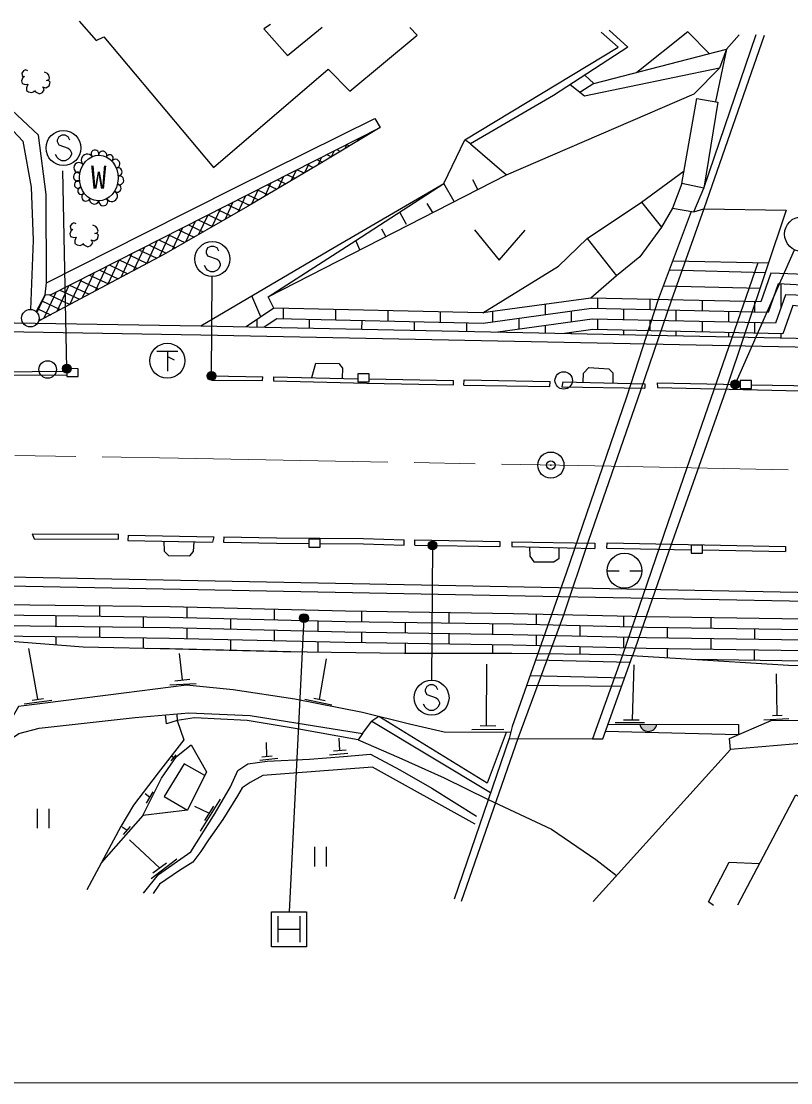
# Model space of a CAD drawing. Units: millimetres at full size, sheet at 1:1000; details may follow other scales. Extents: x 40000 to 680000, y 20000 to 380000.
# Drawn here: x 295190 to 339260, y 248423 to 309219 of the extents above; entities that cross this region are included whole.
import ezdxf
from ezdxf.enums import TextEntityAlignment as Align

# ---------------------------------------------------------------- set-up
doc = ezdxf.new("R2010")
doc.units = ezdxf.units.MM
doc.header["$LTSCALE"] = 1000
doc.header["$PDMODE"] = 32
doc.header["$PDSIZE"] = 500
doc.linetypes.add('CHAIN', pattern=[18.5, 12, -1.5, 3.5, -1.5])
for name, color, linetype, lineweight in [('M-BGD', 7, 'Continuous', 25), ('M-BGD-EXST', 7, 'Continuous', 25), ('M-BMK', 2, 'CHAIN', 13), ('M-BMK-SRVR', 3, 'Continuous', 25), ('M-STR-HTXT', 7, 'Continuous', 13), ('M-STR-STRC', 7, 'Continuous', 25)]:
    doc.layers.add(name, color=color, linetype=linetype, lineweight=lineweight)
doc.styles.add('ＭＳ ゴシック', font='')
doc.styles.get('ＭＳ ゴシック').set_extended_font_data('MS Gothic')

msp = doc.modelspace()

# ---------------------------------------------------------------- hatches: boundary and pattern name
at = {"layer": 'M-BGD'}
for points in [[(298057, 289321, 0.41421), (297808, 289571, 0.41421), (297557, 289321, 1)], [(306331, 288905, 1), (305831, 288905, 0.41421), (306081, 288655, 0.41421)], [(336320, 288421, 0.41421), (336070, 288672, 0.41421), (335820, 288422, 0.41421), (336069, 288172, 0.41421)], [(318990, 279201, 1), (318490, 279201, 1)], [(311633, 275039, 0.41421), (311383, 275289, 0.41421), (311133, 275039, 0.41421), (311383, 274789, 0.41421)], [(330607, 268957, 0.82183), (331598, 268953)]]:
    msp.add_hatch(color=256, dxfattribs=at).paths.add_polyline_path(points)

# ---------------------------------------------------------------- linework, layer by layer
for p, q in [((337742, 308403), (334273, 298472)), ((335584, 307610), (336313, 308447)), ((335584, 307610), (334942, 304615)), ((315273, 302890), (315245, 302829)), ((315522, 303016), (315542, 303006)), ((314389, 302441), (314506, 302386)), ((314550, 302523), (314479, 302370)), ((314955, 302728), (315024, 302696)), ((312690, 301579), (312952, 301457)), ((313104, 301789), (312947, 301454)), ((313256, 301866), (313470, 301767)), ((313827, 302156), (313713, 301912)), ((313823, 302154), (313988, 302077)), ((311657, 301055), (311419, 300546)), ((311557, 301005), (311914, 300838)), ((312124, 301292), (312434, 301147)), ((312380, 301422), (312181, 300996)), ((297807, 289321), (297578, 300655)), ((309324, 293438), (322982, 300416)), ((310424, 300430), (310869, 300222)), ((310934, 300688), (310658, 300097)), ((310991, 300717), (311392, 300530)), ((330712, 298863), (333146, 300645)), ((309487, 299955), (309134, 299199)), ((309292, 299855), (309825, 299606)), ((309858, 300143), (310347, 299914)), ((310211, 300321), (309896, 299648)), ((319992, 298888), (319393, 299917)), ((321346, 299580), (321049, 300140)), ((308041, 299221), (307615, 298310)), ((308159, 299281), (308781, 298990)), ((308764, 299588), (308372, 298750)), ((308725, 299568), (309303, 299298)), ((307317, 298854), (306860, 297875)), ((307026, 298706), (307731, 298377)), ((307593, 298994), (308259, 298682)), ((318769, 298264), (318446, 298771)), ((332491, 298521), (333711, 298296)), ((305871, 298120), (305350, 297006)), ((305893, 298132), (306673, 297768)), ((306594, 298487), (306105, 297440)), ((306460, 298419), (307202, 298072)), ((317254, 297581), (316875, 298291)), ((304424, 297387), (303840, 296136)), ((305148, 297753), (304595, 296571)), ((304761, 297557), (305615, 297158)), ((305327, 297844), (306144, 297463)), ((316075, 296887), (315837, 297310)), ((303062, 296695), (304028, 296244)), ((303701, 297020), (303092, 295716)), ((303628, 296983), (304557, 296549)), ((304194, 297270), (305086, 296853)), ((302255, 296286), (301624, 294936)), ((301929, 296121), (302953, 295642)), ((302978, 296653), (302358, 295326)), ((302495, 296408), (303499, 295939)), ((314587, 296127), (314356, 296665)), ((336070, 288422), (339470, 296125)), ((300808, 295552), (300156, 294156)), ((300796, 295546), (301848, 295055)), ((301531, 295919), (300890, 294546)), ((301363, 295833), (302400, 295349)), ((332503, 295503), (337986, 295377)), ((300085, 295185), (299422, 293766)), ((299663, 294972), (300742, 294468)), ((300230, 295259), (301295, 294761)), ((332307, 294979), (337799, 294820)), ((298638, 294452), (297954, 292986)), ((298531, 294397), (299637, 293880)), ((299362, 294819), (298688, 293376)), ((299097, 294684), (300189, 294174)), ((306081, 288905), (306117, 294594)), ((297192, 293718), (296486, 292206)), ((297915, 294085), (297220, 292596)), ((297398, 293822), (298531, 293293)), ((297964, 294110), (299084, 293587)), ((331967, 294066), (337501, 293933)), ((338706, 292846), (338707, 294166)), ((296562, 293550), (296090, 292540)), ((296371, 293199), (297426, 292706)), ((296767, 293565), (297978, 292999)), ((308908, 292281), (308398, 293490)), ((328206, 292758), (328206, 293358)), ((331206, 292688), (331206, 293288)), ((334206, 292618), (334206, 293218)), ((337206, 292547), (337206, 293147)), ((296140, 292755), (296873, 292412)), ((310206, 292165), (310206, 292765)), ((313206, 292098), (313206, 292698)), ((316206, 292031), (316206, 292631)), ((319205, 291965), (319206, 292565)), ((322206, 291987), (322206, 292593)), ((325206, 292401), (325206, 293007)), ((326706, 292002), (326706, 292608)), ((329706, 292123), (329706, 292723)), ((332706, 292053), (332706, 292653)), ((335706, 291982), (335706, 292582)), ((296211, 292170), (296320, 292118)), ((308705, 291702), (308706, 292144)), ((311705, 291641), (311706, 292131)), ((314705, 291579), (314706, 292065)), ((317705, 291518), (317706, 291998)), ((320705, 291457), (320705, 291931)), ((323705, 291588), (323706, 292194)), ((328205, 291558), (328206, 292158)), ((331205, 291487), (331206, 292088)), ((334205, 291417), (334206, 292017)), ((337205, 291347), (337205, 291947)), ((325205, 291365), (325205, 291795)), ((326705, 291334), (326705, 291397)), ((329705, 291273), (329705, 291523)), ((332705, 291211), (332705, 291452)), ((335705, 291150), (335705, 291382)), ((338705, 291089), (338705, 291312)), ((297807, 289152), (293110, 289116)), ((297807, 288952), (293111, 288916)), ((306080, 288655), (306081, 288905)), ((306081, 288905), (309021, 288850)), ((309013, 288643), (309021, 288850)), ((309630, 288861), (309629, 288624)), ((309630, 288861), (314465, 288747)), ((306080, 288655), (309013, 288643)), ((315115, 288732), (319949, 288646)), ((319945, 288396), (319949, 288646)), ((320545, 288379), (320551, 288679)), ((320545, 288379), (325468, 288294)), ((320551, 288679), (325473, 288593)), ((325468, 288294), (325473, 288593)), ((326198, 288573), (326144, 288289)), ((326144, 288289), (330908, 288202)), ((326198, 288573), (330895, 288451)), ((330895, 288451), (330908, 288202)), ((331616, 288506), (331623, 288237)), ((331616, 288506), (336363, 288416)), ((331623, 288237), (341970, 288009)), ((337013, 288404), (341977, 288309)), ((295810, 279860), (295935, 279569)), ((295810, 279860), (300754, 279850)), ((300753, 279563), (300754, 279850)), ((301305, 279782), (301299, 279482)), ((301305, 279782), (306218, 279688)), ((306218, 279688), (306143, 279389)), ((306790, 279691), (306783, 279391)), ((295935, 279569), (300753, 279563)), ((301299, 279482), (306143, 279389)), ((317112, 279213), (317122, 279513)), ((317723, 279216), (317729, 279516)), ((317723, 279216), (322594, 279145)), ((317729, 279516), (322594, 279417)), ((318740, 279201), (318682, 271481)), ((322594, 279417), (322594, 279145)), ((323292, 279410), (323294, 279144)), ((323292, 279410), (328037, 279326)), ((323294, 279144), (328032, 279026)), ((328037, 279326), (328032, 279026)), ((328731, 279042), (328737, 279341)), ((328737, 279341), (338957, 279145)), ((338957, 279145), (338952, 278845)), ((328731, 279042), (333558, 278949)), ((334208, 278936), (338952, 278845)), ((299694, 275125), (299694, 275725)), ((304694, 275050), (304694, 275650)), ((309693, 274927), (309694, 275528)), ((314693, 274814), (314694, 275414)), ((297193, 274556), (297194, 275156)), ((302193, 274493), (302194, 275093)), ((307193, 274388), (307194, 274988)), ((311383, 275039), (310543, 258209)), ((312193, 274266), (312193, 274866)), ((319693, 274736), (319694, 275336)), ((324693, 274648), (324694, 275248)), ((329693, 274530), (329694, 275130)), ((334693, 274445), (334694, 275045)), ((299693, 273925), (299693, 274525)), ((304693, 273849), (304693, 274449)), ((309693, 273727), (309693, 274327)), ((314693, 273614), (314693, 274214)), ((317193, 274175), (317193, 274775)), ((322193, 274097), (322193, 274697)), ((327193, 273989), (327193, 274589)), ((332193, 273882), (332193, 274482)), ((337193, 273808), (337193, 274408)), ((297192, 273496), (297193, 273956)), ((302192, 273295), (302193, 273893)), ((307192, 273174), (307193, 273788)), ((312192, 273076), (312193, 273666)), ((319693, 273536), (319693, 274136)), ((324692, 273448), (324693, 274048)), ((329692, 273330), (329693, 273930)), ((334692, 273245), (334693, 273845)), ((296141, 270389), (295623, 273298)), ((304419, 271492), (304249, 273009)), ((304692, 273236), (304692, 273249)), ((309692, 273112), (309692, 273127)), ((317192, 273015), (317193, 273575)), ((322192, 273011), (322192, 273497)), ((327192, 272964), (327192, 273389)), ((332192, 272757), (332192, 273282)), ((337192, 272608), (337192, 273208)), ((312272, 270380), (312677, 272695)), ((321838, 268872), (321847, 272397)), ((324649, 272646), (330068, 272511)), ((334692, 272603), (334692, 272645)), ((330200, 269204), (330283, 272358)), ((338490, 269472), (338434, 271845)), ((303704, 271210), (305207, 271288)), ((303994, 271449), (304844, 271536)), ((324141, 271201), (329577, 271145)), ((324336, 271756), (329742, 271606)), ((295361, 270132), (296947, 270329)), ((295811, 270343), (296472, 270435)), ((311431, 270397), (312969, 270074)), ((311944, 270443), (312601, 270316)), ((304093, 269542), (304125, 269163)), ((338211, 269463), (338769, 269482)), ((314733, 268423), (315277, 269130)), ((321479, 268876), (322365, 268867)), ((329198, 269065), (330888, 269050)), ((329679, 269205), (330574, 269204)), ((337722, 269207), (339158, 269293)), ((313439, 267458), (313398, 268150)), ((323131, 268144), (319989, 258939)), ((323635, 268142), (320382, 258814)), ((321000, 268661), (322836, 268675)), ((323131, 268144), (327901, 268121)), ((309261, 267117), (309241, 267917)), ((327942, 258797), (335803, 267511)), ((303778, 266853), (304062, 267211)), ((303920, 267032), (303780, 267140)), ((308855, 266902), (309893, 267006)), ((308964, 267083), (309558, 267151)), ((312852, 267202), (313897, 267304)), ((313077, 267433), (313801, 267483)), ((302369, 264445), (302742, 265087)), ((302556, 264766), (302295, 264976)), ((306587, 264671), (305443, 262840)), ((296107, 264118), (296106, 263000)), ((296774, 264118), (296773, 263000)), ((305942, 263860), (305123, 264247)), ((306204, 264268), (305680, 263453)), ((302151, 263733), (299772, 261011)), ((301254, 262871), (300979, 263055)), ((301051, 262644), (301456, 263097)), ((303123, 260714), (301389, 262330)), ((311982, 261933), (311981, 260815)), ((312649, 261932), (312648, 260814)), ((304109, 261229), (302622, 260100)), ((303513, 261009), (302733, 260420)), ((309518, 256217), (309518, 258217)), ((309518, 258217), (311518, 258217)), ((309893, 257967), (309893, 256467)), ((311143, 257967), (311143, 256467)), ((311518, 258217), (311518, 256217)), ((309893, 257217), (311143, 257217)), ((311518, 256217), (309518, 256217))]:
    msp.add_line(p, q, dxfattribs=at)
for points in [[(298508, 309219), (299473, 308119), (299928, 308333), (306197, 300850), (312770, 306475), (314003, 305214), (317866, 308428), (317438, 308857)], [(309472, 309024), (309093, 308783), (310436, 307265), (312420, 308884)], [(305477, 291768), (312810, 296090), (319393, 299917), (320603, 302432), (329373, 307740), (328396, 308600)], [(328860, 308713), (329930, 307728), (325663, 304956), (320913, 302193), (320603, 302432)], [(334611, 307360), (333369, 308610), (330436, 306289)], [(333711, 298296), (334273, 299652), (337278, 308457)], [(327979, 305658), (335584, 307610), (335181, 306529)], [(295566, 306381), (295438, 306427), (295326, 306382), (295219, 306248), (295239, 306118), (295322, 306059), (295382, 306048), (295276, 305987), (295211, 305798), (295243, 305661), (295425, 305592), (295572, 305611), (295495, 305414), (295492, 305248), (295616, 305172), (295798, 305133), (295923, 305189), (295956, 305251), (296008, 305168), (296240, 305065), (296414, 305133), (296513, 305293), (296471, 305404), (296400, 305456), (296594, 305408), (296785, 305521), (296838, 305720), (296767, 305796), (296639, 305828), (296796, 305873), (296818, 305961), (296777, 306131), (296695, 306221), (296523, 306299)], [(320913, 302193), (322982, 300416), (333727, 305067), (335181, 306529), (327443, 304928), (326632, 305585)], [(327462, 306125), (327979, 305658), (327182, 305140)], [(296634, 294230), (296621, 299298), (296173, 302687), (294644, 304122), (282511, 304141), (282510, 302744), (294735, 302938), (294644, 304122)], [(296049, 292581), (296554, 293550), (296634, 294230), (302223, 297069), (307500, 299722), (315442, 303647), (315755, 303134), (312158, 300982), (308147, 298617), (303348, 295852), (296184, 292046)], [(294735, 302938), (295286, 302341), (295764, 299711), (295874, 296678), (295713, 292712)], [(296554, 293550), (296912, 293576), (315755, 303134)], [(309647, 292777), (309324, 293438), (314356, 296665), (319393, 299917)], [(333019, 299926), (332491, 298521), (331864, 297431)], [(327601, 296780), (330712, 298863), (331864, 297431), (330617, 295735), (329284, 294631)], [(333555, 298325), (331673, 293277), (329853, 287686), (328016, 282343), (326396, 277615), (323307, 268830), (323131, 268144)], [(334273, 298472), (332435, 293259), (330649, 288065), (327684, 279483), (326240, 275212), (323635, 268142)], [(333711, 298296), (334273, 298472), (338998, 298389), (335517, 288027), (332264, 278810), (330200, 272880)], [(298336, 297619), (298209, 297665), (298096, 297620), (297990, 297487), (298010, 297356), (298093, 297297), (298152, 297286), (298047, 297225), (297982, 297036), (298014, 296899), (298195, 296830), (298343, 296849), (298266, 296652), (298263, 296486), (298386, 296410), (298568, 296372), (298694, 296427), (298726, 296489), (298779, 296406), (299011, 296303), (299184, 296371), (299283, 296531), (299241, 296642), (299171, 296695), (299364, 296646), (299556, 296759), (299609, 296958), (299538, 297035), (299410, 297067), (299567, 297111), (299589, 297199), (299548, 297370), (299466, 297460), (299294, 297537)], [(321150, 297270), (322568, 295529), (324046, 297259)], [(321616, 292511), (325956, 295190), (327601, 296780), (329284, 294631), (327818, 293367)], [(387357, 295353), (378753, 295294), (371155, 294814), (365505, 294487), (358570, 294403), (347020, 294566), (339594, 294726), (338113, 294794), (337538, 293140), (327818, 293367), (321616, 292511), (309647, 292777), (308067, 291715)], [(337382, 295391), (334859, 288105), (332225, 280485), (329624, 272915)], [(387346, 294753), (378774, 294694), (371191, 294215), (365526, 293887), (358569, 293803), (347009, 293966), (339574, 294127), (338533, 294174), (337961, 292530), (327852, 292766), (321650, 291910), (309824, 292173), (309110, 291694)], [(387335, 294153), (378795, 294094), (371227, 293616), (365546, 293287), (358568, 293203), (346999, 293366), (339554, 293527), (338952, 293554), (338384, 291920), (327887, 292165), (322487, 291420)], [(387324, 293553), (378816, 293494), (371263, 293017), (365567, 292687), (358568, 292603), (346988, 292766), (339534, 292927), (339372, 292934), (338807, 291309), (327921, 291564), (326310, 291342)], [(153514, 291639), (183674, 291395), (223940, 291978), (241511, 292290), (258659, 292290), (282908, 292140), (305477, 291768), (341417, 291033), (363607, 290663), (369379, 290978), (377517, 291701), (384345, 291771), (386532, 291696), (387290, 291682)], [(153509, 291139), (183675, 290895), (223948, 291478), (241516, 291790), (258657, 291790), (282903, 291640), (305467, 291268), (341408, 290533), (363616, 290163), (369415, 290480), (377542, 291201), (384339, 291270), (386519, 291196), (387280, 291182)], [(311826, 288809), (312062, 289628), (313374, 289622), (313586, 289346), (313560, 288768)], [(327368, 288543), (327398, 289064), (327695, 289383), (328849, 289314), (329067, 289083), (329079, 288498)], [(309629, 288624), (314985, 288485), (319945, 288396)], [(306790, 279691), (309804, 279623), (314788, 279593), (317122, 279513)], [(303353, 279443), (303369, 278871), (303617, 278626), (304837, 278608), (305052, 278857), (305095, 279409)], [(306783, 279391), (309800, 279323), (311657, 279312)], [(312307, 279308), (314782, 279293), (317112, 279213)], [(324305, 279119), (324309, 278576), (324537, 278257), (325687, 278265), (325993, 278476), (326003, 279076)], [(152949, 275603), (173192, 275842), (196088, 276619), (225516, 277028), (240324, 277312), (242404, 276561), (262377, 276212), (266508, 277294), (295448, 276871), (322031, 276356), (352317, 275781), (386986, 275144)], [(152952, 276103), (173182, 276342), (196076, 277119), (225508, 277528), (240407, 277813), (242496, 277059), (262317, 276714), (266447, 277795), (295456, 277371), (322041, 276856), (352326, 276281), (386995, 275644)], [(386929, 272048), (378788, 271991), (370597, 271890), (361547, 271897), (353850, 272023), (345617, 272203), (339127, 272329), (332972, 272709), (329231, 272939), (323278, 273011), (317137, 273015), (310166, 273100), (304024, 273252), (298728, 273377), (294356, 273716), (290851, 274108), (290843, 274582), (289998, 274574), (289907, 275847)], [(386968, 274165), (376981, 274339), (367248, 274536), (357057, 274780), (348086, 274881), (340018, 274966), (331014, 275099), (323373, 275279), (313752, 275429), (303720, 275673), (297141, 275757), (289907, 275847)], [(386957, 273565), (376970, 273739), (367235, 273936), (357046, 274180), (348079, 274281), (340010, 274366), (331003, 274499), (323361, 274679), (313740, 274829), (303709, 275074), (297134, 275157), (289950, 275247)], [(386945, 272965), (376958, 273140), (367222, 273336), (357036, 273580), (348072, 273681), (340003, 273766), (330991, 273900), (323349, 274079), (313728, 274229), (303697, 274474), (297126, 274557), (289993, 274646)], [(386934, 272365), (376947, 272540), (367208, 272736), (357025, 272980), (348066, 273082), (339995, 273166), (330980, 273300), (323338, 273479), (313716, 273629), (303686, 273874), (297119, 273957), (291582, 274026)], [(311393, 273085), (303675, 273274), (302446, 273289)], [(329624, 272915), (327901, 268121), (328490, 268121), (330200, 272880)], [(376062, 271957), (367195, 272136), (357014, 272381), (348059, 272482), (339987, 272566), (333796, 272658)], [(323219, 268487), (319415, 268507), (317427, 268964), (314735, 269629), (310856, 270400), (307335, 270920), (304659, 271192), (301075, 270739), (296554, 270161), (295042, 269976), (294370, 268816), (293996, 268144), (292766, 267140), (292357, 267396)], [(371250, 268206), (363159, 268379), (351702, 268172), (341194, 267962), (335803, 267511), (335755, 268136), (338136, 269167), (352536, 269301), (386896, 270269)], [(287277, 259672), (291992, 265472), (294185, 267830), (295048, 268427), (296209, 268724), (301720, 269337), (304781, 269601), (308292, 269452), (313061, 268696), (314733, 268423), (314482, 268068), (310992, 268697), (308128, 269180), (305114, 269329), (304125, 269163), (303505, 268979), (303448, 269486)], [(322963, 268488), (321878, 265574), (315677, 269396), (315277, 269130), (322071, 265039)], [(304125, 269163), (304497, 268071), (303031, 266168), (301615, 264329), (300885, 263091), (298945, 259467)], [(328793, 268964), (336268, 268935), (336264, 268356), (328640, 268538)], [(314482, 268068), (316807, 267044), (319406, 265879), (321938, 264649), (325548, 262941), (328087, 261202), (329289, 260290)], [(302194, 259276), (303059, 260355), (304903, 261650), (306304, 263866), (307170, 265379), (307603, 266311), (308160, 266686), (309275, 266833), (311695, 266957), (313640, 267103), (315185, 267242), (316866, 266339), (318702, 265291), (321270, 263686)], [(321192, 263243), (315311, 266493), (309018, 266015), (308300, 265625), (307852, 265318), (307575, 264865), (306742, 263498), (305910, 262331), (305473, 261677), (305019, 261048), (304255, 260571), (303104, 259790), (302743, 259254)], [(305702, 266028), (304530, 266687), (303376, 264827), (304712, 264040)], [(336234, 258614), (339549, 264908), (346242, 261419), (344846, 258409)], [(334840, 258566), (334541, 258790), (335738, 261053), (337478, 260976)]]:
    msp.add_lwpolyline(points, dxfattribs=at)
for points in [[(333877, 304793), (335076, 304592), (334273, 299652), (333019, 299926)], [(297807, 288871), (298457, 288870), (298457, 289320), (297807, 289321)], [(314464, 288572), (315114, 288572), (315115, 289022), (314465, 289022)], [(336363, 288188), (337013, 288188), (337013, 288638), (336363, 288638)], [(311657, 279099), (312307, 279099), (312307, 279549), (311657, 279549)], [(333558, 278757), (334208, 278757), (334208, 279207), (333558, 279207)], [(304924, 267785), (305801, 266227), (304712, 264040), (302151, 263733), (303229, 265870), (304083, 267106)]]:
    msp.add_lwpolyline(points, close=True, dxfattribs=at)
for centre, radius in [((295712, 292212), 500), ((296705, 289275), 500), ((297807, 289321), 250), ((306081, 288905), 250), ((326257, 288647), 500), ((336070, 288422), 250), ((318740, 279201), 250), ((311383, 275039), 250)]:
    msp.add_circle(centre, radius, dxfattribs=at)
for centre, radius, start, end in [((298972, 301257), 351, 36.31333, 227.59078), ((299409, 301623), 221, 340.01631, 225.49591), ((299853, 301542), 236, 336.11191, 178.67754), ((300256, 301368), 202, 308.79879, 157.17087), ((298497, 300831), 292, 35.07753, 281.8714), ((300585, 301055), 255, 281.46307, 142.52731), ((298437, 300315), 260, 62.5815, 291.16018), ((300732, 300592), 233, 271.00217, 114.4754), ((300805, 300110), 258, 244.64285, 105.37239), ((298453, 299867), 220, 69.23398, 316.19298), ((300686, 299654), 224, 227.33703, 88.02168), ((298635, 299507), 209, 96.38586, 319.62662), ((298887, 299155), 236, 113.30799, 340.80022), ((300380, 299210), 320, 208.65494, 61.0426), ((299375, 299020), 271, 167.85226, 340.31579), ((299887, 298910), 258, 175.67988, 34.72285), ((331103, 269053), 505, 190.94893, 348.60712)]:
    msp.add_arc(centre, radius, start, end, dxfattribs=at)
msp.add_ellipse((299632, 300238), major_axis=(-37, -1309), ratio=0.846328, dxfattribs=at)
at = {"layer": 'M-BGD-EXST'}
for p, q in [((302958, 290323), (304158, 290323)), ((303558, 290323), (303558, 289173)), ((303558, 290023), (303958, 289823)), ((328738, 277750), (329438, 277750)), ((330038, 277750), (330738, 277750))]:
    msp.add_line(p, q, dxfattribs=at)
for centre in [(303558, 289773), (329738, 277750)]:
    msp.add_circle(centre, 1000, dxfattribs=at)
at = {"layer": 'M-BMK'}
msp.add_lwpolyline([(164808, 283635), (185166, 283809), (218416, 284429), (237088, 284706), (244077, 284785), (261761, 284745), (281320, 284575), (304188, 284198), (327120, 283766), (350767, 283289), (372308, 282881), (387123, 282609)], dxfattribs=at)
at = {"layer": 'M-BMK-SRVR'}
msp.add_circle((325522, 283796), 750, dxfattribs=at)
msp.add_point((325522, 283796), dxfattribs=at)
at = {"layer": 'M-STR-HTXT'}
msp.add_line((122060, 248423), (387271, 248423), dxfattribs=at)
at = {"layer": 'M-STR-STRC'}
for p, q in [((297336, 302595), (297246, 302413)), ((297246, 302413), (297246, 302322)), ((297246, 302322), (297336, 302140)), ((297518, 302686), (297336, 302595)), ((297700, 302686), (297518, 302686)), ((297882, 302595), (297700, 302686)), ((297973, 302413), (297882, 302595)), ((297246, 301413), (297155, 301595)), ((297336, 302140), (297882, 301958)), ((297882, 301958), (297973, 301867)), ((297973, 301867), (298064, 301686)), ((298064, 301595), (297973, 301413)), ((298064, 301686), (298064, 301595)), ((297336, 301322), (297246, 301413)), ((297518, 301231), (297336, 301322)), ((297700, 301231), (297518, 301231)), ((297882, 301322), (297700, 301231)), ((297973, 301413), (297882, 301322)), ((305865, 296234), (305774, 296052)), ((306046, 296325), (305865, 296234)), ((306228, 296325), (306046, 296325)), ((306410, 296234), (306228, 296325)), ((306501, 296052), (306410, 296234)), ((305774, 296052), (305774, 295961)), ((305774, 295961), (305865, 295780)), ((305865, 295780), (306410, 295598)), ((306410, 295598), (306501, 295507)), ((306501, 295507), (306592, 295325)), ((305774, 295052), (305683, 295234)), ((305865, 294961), (305774, 295052)), ((306046, 294870), (305865, 294961)), ((306228, 294870), (306046, 294870)), ((306410, 294961), (306228, 294870)), ((306501, 295052), (306410, 294961)), ((306592, 295234), (306501, 295052)), ((306592, 295325), (306592, 295234)), ((318597, 271204), (318415, 271113)), ((318779, 271204), (318597, 271204)), ((318961, 271113), (318779, 271204)), ((318415, 271113), (318324, 270931)), ((318324, 270931), (318324, 270840)), ((318324, 270840), (318415, 270659)), ((318415, 270659), (318961, 270477)), ((319052, 270931), (318961, 271113)), ((318324, 269931), (318233, 270113)), ((318961, 270477), (319052, 270386)), ((319052, 270386), (319143, 270204)), ((319143, 270113), (319052, 269931)), ((319143, 270204), (319143, 270113)), ((318415, 269840), (318324, 269931)), ((318597, 269749), (318415, 269840)), ((318779, 269749), (318597, 269749)), ((318961, 269840), (318779, 269749)), ((319052, 269931), (318961, 269840))]:
    msp.add_line(p, q, dxfattribs=at)
for centre in [(297609, 301958), (339908, 297026), (306137, 295598), (318688, 270477)]:
    msp.add_circle(centre, 1000, dxfattribs=at)

# ---------------------------------------------------------------- texts
at = {"layer": 'M-BGD', "style": 'ＭＳ ゴシック'}
msp.add_text('W', height=1320, rotation=359.96, dxfattribs=at).set_placement((299178, 299230), align=Align.BOTTOM_LEFT)

doc.saveas('drawing.dxf')
